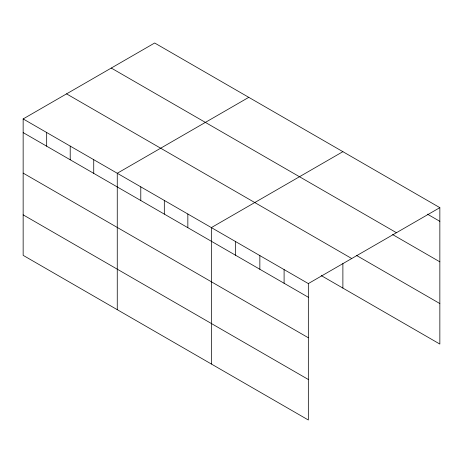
<?xml version="1.0" encoding="UTF-8"?>
<svg xmlns="http://www.w3.org/2000/svg" width="463" height="463" viewBox="0 0 463 463"><rect width="100%" height="100%" fill="white"/><g stroke="black" fill="none" stroke-linecap="round" stroke-linejoin="round"><path stroke-width="0.69" d="M23.15 118.933L308.335 283.582L308.335 419.999L23.15 255.344L23.15 118.933L154.665 43.001L439.85 207.655L439.85 344.067L321.218 275.578M248.776 97.34L117.261 173.266L117.261 309.683M342.886 151.673L211.371 227.599L211.371 364.016M308.335 283.582L439.85 207.655M427.418 214.155L439.85 221.331M111.265 68.061L396.45 232.71M392.612 234.562L439.85 261.832M356.562 255.478L439.85 303.566M66.55 93.873L351.735 258.528M23.15 132.609L308.335 297.258M23.15 173.11L308.335 337.764M23.15 214.844L308.335 379.492M342.886 263.493L342.886 288.09M284.097 269.588L284.097 283.263M259.853 255.593L259.853 269.269M235.615 241.593L235.615 255.269M187.845 214.016L187.845 227.692M164.319 200.433L164.319 214.109M140.787 186.849L140.787 200.525M93.734 159.683L93.734 173.359M70.208 146.1L70.208 159.776M46.676 132.516L46.676 146.192"/></g></svg>
